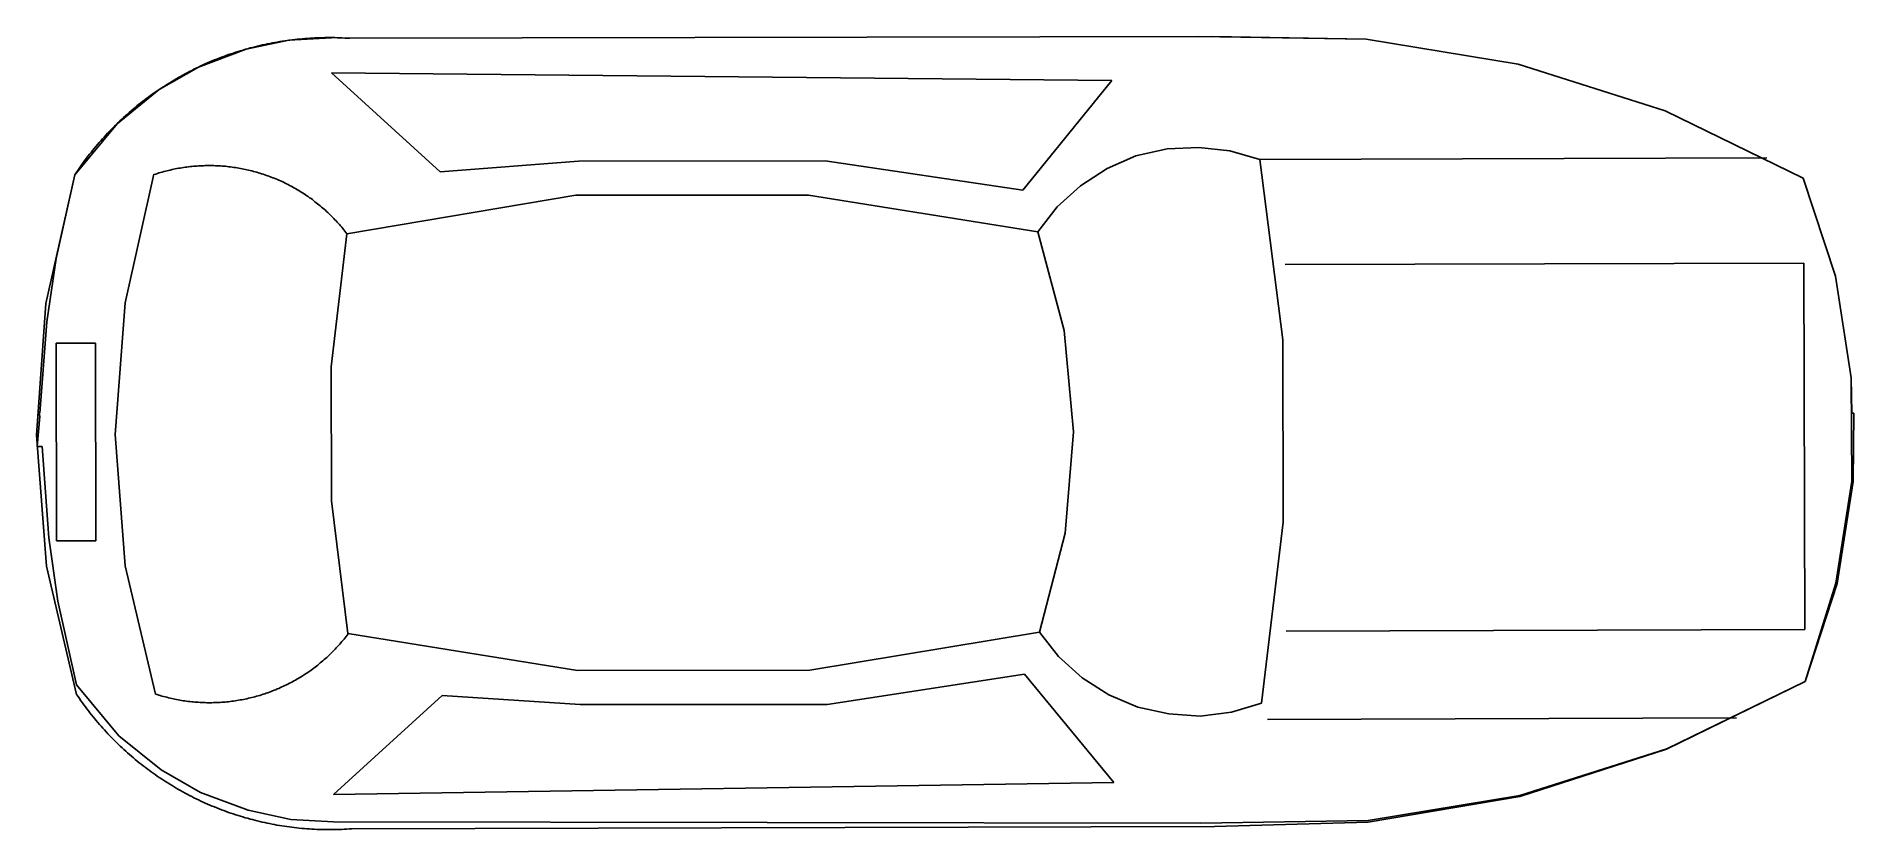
# Model space of a CAD drawing. Extents: x 834 to 1012, y 602 to 680.
import ezdxf

# ---------------------------------------------------------------- set-up
doc = ezdxf.new("R2010")
doc.units = 0
doc.layers.get('0').update_dxf_attribs({"linetype": 'CONTINUOUS'})

msp = doc.modelspace()

# ---------------------------------------------------------------- linework, layer by layer
at = {"color": 0}
for p, q in [((949.25, 679.58), (865.06, 679.39)), ((947.94, 679.58), (964.3, 679.3)), ((949.25, 679.58), (964.3, 679.3)), ((850.3, 676.58), (854.94, 678.32)), ((853.23, 677.8), (853, 677.71)), ((853.47, 677.88), (853.23, 677.8)), ((853.7, 677.95), (853.47, 677.88)), ((853.93, 678.03), (853.7, 677.95)), ((854.17, 678.1), (853.93, 678.03)), ((854.4, 678.18), (854.17, 678.1)), ((854.64, 678.25), (854.4, 678.18)), ((854.87, 678.32), (854.64, 678.25)), ((855.11, 678.38), (854.87, 678.32)), ((854.94, 678.32), (859.11, 679.21)), ((855.34, 678.45), (855.11, 678.38)), ((855.58, 678.51), (855.34, 678.45)), ((855.82, 678.57), (855.58, 678.51)), ((856.06, 678.63), (855.82, 678.57)), ((856.3, 678.69), (856.06, 678.63)), ((856.54, 678.74), (856.3, 678.69)), ((856.78, 678.79), (856.54, 678.74)), ((857.02, 678.84), (856.78, 678.79)), ((857.26, 678.89), (857.02, 678.84)), ((857.5, 678.94), (857.26, 678.89)), ((857.74, 678.98), (857.5, 678.94)), ((857.98, 679.03), (857.74, 678.98)), ((858.22, 679.07), (857.98, 679.03)), ((858.46, 679.11), (858.22, 679.07)), ((858.71, 679.14), (858.46, 679.11)), ((858.95, 679.18), (858.71, 679.14)), ((859.19, 679.21), (858.95, 679.18)), ((859.11, 679.21), (863.28, 679.44)), ((859.44, 679.24), (859.19, 679.21)), ((859.68, 679.27), (859.44, 679.24)), ((859.93, 679.3), (859.68, 679.27)), ((860.17, 679.32), (859.93, 679.3)), ((860.41, 679.34), (860.17, 679.32)), ((860.66, 679.37), (860.41, 679.34)), ((860.9, 679.38), (860.66, 679.37)), ((861.15, 679.4), (860.9, 679.38)), ((861.39, 679.42), (861.15, 679.4)), ((861.64, 679.43), (861.39, 679.42)), ((861.88, 679.44), (861.64, 679.43)), ((862.13, 679.45), (861.88, 679.44)), ((862.37, 679.45), (862.13, 679.45)), ((862.62, 679.46), (862.37, 679.45)), ((862.87, 679.46), (862.62, 679.46)), ((863.1, 679.46), (862.87, 679.46)), ((863.34, 679.46), (863.1, 679.46)), ((863.59, 679.46), (863.34, 679.46)), ((863.83, 679.45), (863.59, 679.46)), ((864.08, 679.44), (863.83, 679.45)), ((864.32, 679.43), (864.08, 679.44)), ((864.57, 679.42), (864.32, 679.43)), ((864.81, 679.41), (864.57, 679.42)), ((865.06, 679.39), (864.81, 679.41)), ((964.3, 679.3), (979.11, 676.86)), ((964.3, 679.3), (979.11, 676.86)), ((846.46, 674.38), (850.3, 676.58)), ((849.19, 676.03), (848.97, 675.92)), ((849.4, 676.15), (849.19, 676.03)), ((849.62, 676.26), (849.4, 676.15)), ((849.84, 676.37), (849.62, 676.26)), ((850.06, 676.48), (849.84, 676.37)), ((850.28, 676.58), (850.06, 676.48)), ((850.51, 676.69), (850.28, 676.58)), ((850.73, 676.79), (850.51, 676.69)), ((850.95, 676.89), (850.73, 676.79)), ((851.18, 676.99), (850.95, 676.89)), ((851.4, 677.09), (851.18, 676.99)), ((851.63, 677.18), (851.4, 677.09)), ((851.86, 677.28), (851.63, 677.18)), ((852.08, 677.37), (851.86, 677.28)), ((852.31, 677.46), (852.08, 677.37)), ((852.54, 677.54), (852.31, 677.46)), ((852.77, 677.63), (852.54, 677.54)), ((853, 677.71), (852.77, 677.63)), ((863.28, 676.02), (939.46, 675.27)), ((873.88, 666.36), (863.28, 676.02)), ((979.11, 676.86), (993.46, 672.32)), ((842.33, 671.05), (846.46, 674.38)), ((846.25, 674.26), (846.04, 674.12)), ((846.45, 674.4), (846.25, 674.26)), ((846.65, 674.53), (846.45, 674.4)), ((846.86, 674.67), (846.65, 674.53)), ((847.06, 674.8), (846.86, 674.67)), ((847.27, 674.93), (847.06, 674.8)), ((847.48, 675.06), (847.27, 674.93)), ((847.69, 675.19), (847.48, 675.06)), ((847.9, 675.31), (847.69, 675.19)), ((848.11, 675.44), (847.9, 675.31)), ((848.33, 675.56), (848.11, 675.44)), ((848.54, 675.68), (848.33, 675.56)), ((848.75, 675.8), (848.54, 675.68)), ((848.97, 675.92), (848.75, 675.8)), ((939.46, 675.27), (930.78, 664.58)), ((843.9, 672.48), (843.71, 672.32)), ((844.09, 672.64), (843.9, 672.48)), ((844.28, 672.79), (844.09, 672.64)), ((844.47, 672.95), (844.28, 672.79)), ((844.66, 673.1), (844.47, 672.95)), ((844.86, 673.25), (844.66, 673.1)), ((845.05, 673.4), (844.86, 673.25)), ((845.25, 673.55), (845.05, 673.4)), ((845.44, 673.69), (845.25, 673.55)), ((845.64, 673.84), (845.44, 673.69)), ((845.84, 673.98), (845.64, 673.84)), ((846.04, 674.12), (845.84, 673.98)), ((838.21, 666.08), (842.33, 671.05)), ((842.09, 670.82), (841.92, 670.65)), ((842.27, 670.99), (842.09, 670.82)), ((842.44, 671.16), (842.27, 670.99)), ((842.62, 671.33), (842.44, 671.16)), ((842.8, 671.5), (842.62, 671.33)), ((842.98, 671.67), (842.8, 671.5)), ((843.16, 671.83), (842.98, 671.67)), ((843.34, 672), (843.16, 671.83)), ((843.53, 672.16), (843.34, 672)), ((843.71, 672.32), (843.53, 672.16)), ((993.46, 672.32), (1006.96, 665.75)), ((993.46, 672.32), (1006.96, 665.75)), ((840.42, 669.02), (840.26, 668.83)), ((840.58, 669.21), (840.42, 669.02)), ((840.74, 669.39), (840.58, 669.21)), ((840.91, 669.58), (840.74, 669.39)), ((841.07, 669.76), (840.91, 669.58)), ((841.24, 669.94), (841.07, 669.76)), ((841.41, 670.12), (841.24, 669.94)), ((841.57, 670.3), (841.41, 670.12)), ((841.74, 670.47), (841.57, 670.3)), ((841.92, 670.65), (841.74, 670.47)), ((839.05, 667.29), (838.91, 667.09)), ((839.2, 667.49), (839.05, 667.29)), ((839.35, 667.68), (839.2, 667.49)), ((839.49, 667.88), (839.35, 667.68)), ((839.64, 668.07), (839.49, 667.88)), ((839.8, 668.26), (839.64, 668.07)), ((839.95, 668.46), (839.8, 668.26)), ((840.11, 668.65), (839.95, 668.46)), ((840.26, 668.83), (840.11, 668.65)), ((887.38, 667.39), (873.88, 666.36)), ((911.47, 667.44), (887.38, 667.39)), ((930.78, 664.58), (911.47, 667.44)), ((938.99, 666.69), (941.8, 667.91)), ((941.8, 667.91), (944.85, 668.61)), ((944.85, 668.61), (947.94, 668.75)), ((947.94, 668.75), (950.99, 668.42)), ((950.99, 668.42), (953.89, 667.58)), ((1003.39, 667.72), (953.89, 667.58)), ((953.89, 667.58), (956.14, 649.96)), ((835.39, 653.52), (838.21, 666.08)), ((836.38, 657.92), (838.21, 666.08)), ((838.35, 666.28), (838.21, 666.08)), ((838.21, 666.08), (838.21, 666.08)), ((838.49, 666.49), (838.35, 666.28)), ((838.62, 666.69), (838.49, 666.49)), ((838.77, 666.89), (838.62, 666.69)), ((838.91, 667.09), (838.77, 666.89)), ((843.13, 653.57), (845.94, 666.13)), ((845.94, 666.13), (845.94, 666.13)), ((846.11, 666.15), (845.95, 666.09)), ((846.27, 666.2), (846.11, 666.15)), ((846.42, 666.25), (846.27, 666.2)), ((846.58, 666.29), (846.42, 666.25)), ((846.74, 666.34), (846.58, 666.29)), ((846.9, 666.38), (846.74, 666.34)), ((847.06, 666.42), (846.9, 666.38)), ((847.22, 666.46), (847.06, 666.42)), ((847.37, 666.5), (847.22, 666.46)), ((847.53, 666.54), (847.37, 666.5)), ((847.7, 666.58), (847.53, 666.54)), ((847.86, 666.61), (847.7, 666.58)), ((848.02, 666.64), (847.86, 666.61)), ((848.18, 666.68), (848.02, 666.64)), ((848.34, 666.71), (848.18, 666.68)), ((848.5, 666.73), (848.34, 666.71)), ((848.66, 666.76), (848.5, 666.73)), ((848.83, 666.79), (848.66, 666.76)), ((848.99, 666.81), (848.83, 666.79)), ((849.15, 666.83), (848.99, 666.81)), ((849.31, 666.85), (849.15, 666.83)), ((849.48, 666.87), (849.31, 666.85)), ((849.64, 666.89), (849.48, 666.87)), ((849.8, 666.9), (849.64, 666.89)), ((849.97, 666.92), (849.8, 666.9)), ((850.13, 666.93), (849.97, 666.92)), ((850.3, 666.94), (850.13, 666.93)), ((850.46, 666.95), (850.3, 666.94)), ((850.62, 666.96), (850.46, 666.95)), ((850.79, 666.96), (850.62, 666.96)), ((850.95, 666.97), (850.79, 666.96)), ((851.12, 666.97), (850.95, 666.97)), ((851.28, 666.97), (851.12, 666.97)), ((851.44, 666.97), (851.28, 666.97)), ((851.6, 666.97), (851.44, 666.97)), ((851.77, 666.97), (851.6, 666.97)), ((851.93, 666.96), (851.77, 666.97)), ((852.09, 666.95), (851.93, 666.96)), ((852.26, 666.95), (852.09, 666.95)), ((852.42, 666.94), (852.26, 666.95)), ((852.59, 666.93), (852.42, 666.94)), ((852.75, 666.91), (852.59, 666.93)), ((852.91, 666.9), (852.75, 666.91)), ((853.08, 666.88), (852.91, 666.9)), ((853.24, 666.86), (853.08, 666.88)), ((853.4, 666.84), (853.24, 666.86)), ((853.57, 666.82), (853.4, 666.84)), ((853.73, 666.8), (853.57, 666.82)), ((853.89, 666.78), (853.73, 666.8)), ((854.05, 666.75), (853.89, 666.78)), ((854.22, 666.72), (854.05, 666.75)), ((854.38, 666.7), (854.22, 666.72)), ((854.54, 666.67), (854.38, 666.7)), ((854.7, 666.63), (854.54, 666.67)), ((854.86, 666.6), (854.7, 666.63)), ((855.02, 666.56), (854.86, 666.6)), ((855.18, 666.53), (855.02, 666.56)), ((855.34, 666.49), (855.18, 666.53)), ((855.5, 666.45), (855.34, 666.49)), ((855.66, 666.41), (855.5, 666.45)), ((855.82, 666.37), (855.66, 666.41)), ((855.98, 666.32), (855.82, 666.37)), ((856.13, 666.28), (855.98, 666.32)), ((856.29, 666.23), (856.13, 666.28)), ((856.45, 666.18), (856.29, 666.23)), ((856.6, 666.13), (856.45, 666.18)), ((856.76, 666.08), (856.6, 666.13)), ((856.92, 666.02), (856.76, 666.08)), ((857.07, 665.97), (856.92, 666.02)), ((857.23, 665.91), (857.07, 665.97)), ((857.38, 665.85), (857.23, 665.91)), ((857.53, 665.79), (857.38, 665.85)), ((857.68, 665.73), (857.53, 665.79)), ((857.84, 665.67), (857.68, 665.73)), ((857.99, 665.61), (857.84, 665.67)), ((858.14, 665.54), (857.99, 665.61)), ((858.29, 665.48), (858.14, 665.54)), ((858.44, 665.41), (858.29, 665.48)), ((858.59, 665.34), (858.44, 665.41)), ((858.74, 665.27), (858.59, 665.34)), ((936.41, 665), (938.99, 666.69)), ((1006.96, 665.75), (1010.1, 656.19)), ((1006.96, 665.75), (1010.1, 656.19)), ((858.88, 665.19), (858.74, 665.27)), ((859.03, 665.12), (858.88, 665.19)), ((859.18, 665.04), (859.03, 665.12)), ((859.32, 664.97), (859.18, 665.04)), ((859.46, 664.89), (859.32, 664.97)), ((859.61, 664.81), (859.46, 664.89)), ((859.75, 664.73), (859.61, 664.81)), ((859.89, 664.65), (859.75, 664.73)), ((860.03, 664.56), (859.89, 664.65)), ((860.18, 664.48), (860.03, 664.56)), ((860.31, 664.39), (860.18, 664.48)), ((860.45, 664.3), (860.31, 664.39)), ((860.59, 664.21), (860.45, 664.3)), ((860.73, 664.12), (860.59, 664.21)), ((860.86, 664.03), (860.73, 664.12)), ((861, 663.94), (860.86, 664.03)), ((861.13, 663.84), (861, 663.94)), ((861.27, 663.75), (861.13, 663.84)), ((861.4, 663.65), (861.27, 663.75)), ((861.53, 663.55), (861.4, 663.65)), ((864.78, 660.32), (887.14, 664.07)), ((887.14, 664.07), (909.83, 664.07)), ((909.83, 664.07), (932.24, 660.5)), ((934.11, 662.94), (936.41, 665)), ((861.66, 663.45), (861.53, 663.55)), ((861.79, 663.35), (861.66, 663.45)), ((861.92, 663.25), (861.79, 663.35)), ((862.05, 663.15), (861.92, 663.25)), ((862.18, 663.04), (862.05, 663.15)), ((862.3, 662.93), (862.18, 663.04)), ((862.43, 662.83), (862.3, 662.93)), ((862.55, 662.72), (862.43, 662.83)), ((862.67, 662.61), (862.55, 662.72)), ((862.79, 662.5), (862.67, 662.61)), ((862.91, 662.39), (862.79, 662.5)), ((863.03, 662.27), (862.91, 662.39)), ((863.15, 662.16), (863.03, 662.27)), ((863.27, 662.04), (863.15, 662.16)), ((863.38, 661.93), (863.27, 662.04)), ((863.5, 661.81), (863.38, 661.93)), ((863.61, 661.69), (863.5, 661.81)), ((932.24, 660.5), (934.11, 662.94)), ((863.24, 647.33), (864.78, 660.32)), ((863.72, 661.57), (863.61, 661.69)), ((863.84, 661.45), (863.72, 661.57)), ((863.95, 661.33), (863.84, 661.45)), ((864.05, 661.21), (863.95, 661.33)), ((864.16, 661.08), (864.05, 661.21)), ((864.27, 660.96), (864.16, 661.08)), ((864.37, 660.83), (864.27, 660.96)), ((864.48, 660.7), (864.37, 660.83)), ((864.58, 660.58), (864.48, 660.7)), ((864.68, 660.45), (864.58, 660.58)), ((864.78, 660.32), (864.68, 660.45)), ((932.24, 660.5), (934.81, 650.89)), ((932.24, 660.5), (932.24, 660.5)), ((835.49, 651.74), (836.38, 657.92)), ((956.38, 657.32), (1007, 657.46)), ((1007, 657.46), (1007.1, 621.69)), ((1010.1, 656.19), (1011.64, 646.25)), ((1010.1, 656.19), (1011.64, 646.25)), ((834.46, 640.67), (835.39, 653.52)), ((842.14, 640.72), (843.13, 653.57)), ((834.78, 642.83), (835.49, 651.74)), ((836.38, 649.63), (840.22, 649.63)), ((836.42, 630.36), (836.38, 649.63)), ((840.22, 649.63), (840.27, 630.36)), ((934.81, 650.89), (935.71, 641)), ((956.14, 649.96), (956.19, 632.19)), ((863.28, 634.25), (863.24, 647.33)), ((1011.64, 646.25), (1011.69, 636.17)), ((1011.64, 646.25), (1011.69, 642.83)), ((834.55, 639.55), (834.78, 642.5)), ((834.74, 642.83), (834.78, 642.83)), ((834.78, 642.5), (834.74, 642.83)), ((1011.69, 642.83), (1011.88, 642.83)), ((1011.88, 642.83), (1011.83, 636.13)), ((835.44, 627.88), (834.46, 640.67)), ((843.13, 627.92), (842.14, 640.72)), ((935.71, 641), (934.91, 631.11)), ((835.02, 639.55), (834.55, 639.55)), ((835.67, 630.64), (835.02, 639.55)), ((1011.69, 636.17), (1010.14, 626.24)), ((1011.83, 636.13), (1010.28, 626.19)), ((864.88, 621.32), (863.28, 634.25)), ((956.19, 632.19), (954.08, 614.52)), ((836.56, 624.46), (835.67, 630.64)), ((840.27, 630.36), (836.42, 630.36)), ((934.91, 631.11), (932.38, 621.46)), ((838.39, 615.36), (835.44, 627.88)), ((846.08, 615.41), (843.13, 627.92)), ((1010.14, 626.24), (1007.14, 616.63)), ((1010.28, 626.19), (1007.14, 616.63)), ((838.39, 616.3), (836.56, 624.46)), ((864.61, 620.9), (864.71, 621.03)), ((864.71, 621.03), (864.81, 621.16)), ((864.81, 621.16), (864.91, 621.29)), ((887.28, 617.71), (864.88, 621.32)), ((864.88, 621.32), (864.88, 621.32)), ((864.91, 621.29), (864.91, 621.29)), ((932.38, 621.46), (909.97, 617.75)), ((934.25, 619.07), (932.38, 621.46)), ((1007.1, 621.69), (956.47, 621.55)), ((862.93, 619.1), (863.05, 619.21)), ((863.05, 619.21), (863.16, 619.32)), ((863.16, 619.32), (863.28, 619.44)), ((863.28, 619.44), (863.4, 619.55)), ((863.4, 619.55), (863.51, 619.67)), ((863.51, 619.67), (863.63, 619.79)), ((863.63, 619.79), (863.74, 619.91)), ((863.74, 619.91), (863.85, 620.03)), ((863.85, 620.03), (863.97, 620.15)), ((863.97, 620.15), (864.08, 620.27)), ((864.08, 620.27), (864.18, 620.4)), ((864.18, 620.4), (864.29, 620.52)), ((864.29, 620.52), (864.4, 620.65)), ((864.4, 620.65), (864.5, 620.77)), ((864.5, 620.77), (864.61, 620.9)), ((860.73, 617.37), (860.87, 617.46)), ((860.87, 617.46), (861, 617.55)), ((861, 617.55), (861.14, 617.65)), ((861.14, 617.65), (861.27, 617.74)), ((861.27, 617.74), (861.4, 617.84)), ((861.4, 617.84), (861.54, 617.94)), ((861.54, 617.94), (861.67, 618.04)), ((861.67, 618.04), (861.8, 618.14)), ((861.8, 618.14), (861.93, 618.24)), ((861.93, 618.24), (862.06, 618.34)), ((862.06, 618.34), (862.18, 618.45)), ((862.18, 618.45), (862.31, 618.55)), ((862.31, 618.55), (862.44, 618.66)), ((862.44, 618.66), (862.56, 618.77)), ((862.56, 618.77), (862.68, 618.87)), ((862.68, 618.87), (862.8, 618.98)), ((862.8, 618.98), (862.93, 619.1)), ((909.97, 617.75), (887.28, 617.71)), ((936.55, 617), (934.25, 619.07)), ((842.52, 611.33), (838.39, 616.3)), ((857.37, 615.65), (857.52, 615.71)), ((857.52, 615.71), (857.67, 615.77)), ((857.67, 615.77), (857.83, 615.83)), ((857.83, 615.83), (857.98, 615.9)), ((857.98, 615.9), (858.13, 615.96)), ((858.13, 615.96), (858.28, 616.03)), ((858.28, 616.03), (858.43, 616.1)), ((858.43, 616.1), (858.58, 616.16)), ((858.58, 616.16), (858.73, 616.24)), ((858.73, 616.24), (858.88, 616.31)), ((858.88, 616.31), (859.02, 616.38)), ((859.02, 616.38), (859.17, 616.46)), ((859.17, 616.46), (859.32, 616.53)), ((859.32, 616.53), (859.46, 616.61)), ((859.46, 616.61), (859.6, 616.69)), ((859.6, 616.69), (859.75, 616.77)), ((859.75, 616.77), (859.89, 616.85)), ((859.89, 616.85), (860.03, 616.93)), ((860.03, 616.93), (860.17, 617.02)), ((860.17, 617.02), (860.31, 617.1)), ((860.31, 617.1), (860.45, 617.19)), ((860.45, 617.19), (860.59, 617.28)), ((860.59, 617.28), (860.73, 617.37)), ((930.92, 617.33), (911.66, 614.38)), ((939.64, 606.78), (930.92, 617.33)), ((939.17, 615.32), (936.55, 617)), ((1007.14, 616.63), (993.6, 610.02)), ((1007.14, 616.63), (993.64, 610.07)), ((1007.14, 616.63), (1007.14, 616.63)), ((838.39, 615.36), (838.53, 615.16)), ((838.53, 615.16), (838.67, 614.96)), ((838.67, 614.96), (838.81, 614.75)), ((838.81, 614.75), (838.95, 614.56)), ((838.95, 614.56), (839.1, 614.36)), ((839.1, 614.36), (839.24, 614.16)), ((839.24, 614.16), (839.39, 613.97)), ((839.39, 613.97), (839.54, 613.77)), ((846.08, 615.41), (846.24, 615.36)), ((846.24, 615.36), (846.4, 615.31)), ((846.4, 615.31), (846.55, 615.26)), ((846.55, 615.26), (846.71, 615.21)), ((846.71, 615.21), (846.87, 615.17)), ((846.87, 615.17), (847.03, 615.13)), ((847.03, 615.13), (847.19, 615.09)), ((847.19, 615.09), (847.35, 615.05)), ((847.35, 615.05), (847.51, 615.01)), ((847.51, 615.01), (847.67, 614.97)), ((847.67, 614.97), (847.83, 614.94)), ((847.83, 614.94), (847.99, 614.9)), ((847.99, 614.9), (848.15, 614.87)), ((848.15, 614.87), (848.31, 614.84)), ((848.31, 614.84), (848.48, 614.81)), ((848.48, 614.81), (848.64, 614.78)), ((848.64, 614.78), (848.8, 614.76)), ((848.8, 614.76), (848.96, 614.73)), ((848.96, 614.73), (849.13, 614.71)), ((849.13, 614.71), (849.29, 614.69)), ((849.29, 614.69), (849.45, 614.67)), ((849.45, 614.67), (849.62, 614.65)), ((849.62, 614.65), (849.78, 614.64)), ((849.78, 614.64), (849.94, 614.62)), ((849.94, 614.62), (850.11, 614.61)), ((850.11, 614.61), (850.27, 614.6)), ((850.27, 614.6), (850.44, 614.59)), ((850.44, 614.59), (850.6, 614.58)), ((850.6, 614.58), (850.76, 614.57)), ((850.76, 614.57), (850.93, 614.57)), ((850.93, 614.57), (851.09, 614.56)), ((851.09, 614.56), (851.26, 614.56)), ((851.26, 614.56), (851.41, 614.56)), ((851.41, 614.56), (851.58, 614.56)), ((851.58, 614.56), (851.74, 614.57)), ((851.74, 614.57), (851.91, 614.57)), ((851.91, 614.57), (852.07, 614.58)), ((852.07, 614.58), (852.24, 614.58)), ((852.24, 614.58), (852.4, 614.59)), ((852.4, 614.59), (852.56, 614.6)), ((852.56, 614.6), (852.73, 614.62)), ((852.73, 614.62), (852.89, 614.63)), ((852.89, 614.63), (853.06, 614.64)), ((853.06, 614.64), (853.22, 614.66)), ((853.22, 614.66), (853.38, 614.68)), ((853.38, 614.68), (853.55, 614.7)), ((853.55, 614.7), (853.71, 614.72)), ((853.71, 614.72), (853.87, 614.75)), ((853.87, 614.75), (854.03, 614.77)), ((854.03, 614.77), (854.2, 614.8)), ((854.2, 614.8), (854.36, 614.83)), ((854.36, 614.83), (854.52, 614.85)), ((854.52, 614.85), (854.68, 614.89)), ((854.68, 614.89), (854.84, 614.92)), ((854.84, 614.92), (855, 614.95)), ((855, 614.95), (855.16, 614.99)), ((855.16, 614.99), (855.32, 615.03)), ((855.32, 615.03), (855.48, 615.07)), ((855.48, 615.07), (855.64, 615.11)), ((855.64, 615.11), (855.8, 615.15)), ((855.8, 615.15), (855.96, 615.19)), ((855.96, 615.19), (856.12, 615.24)), ((856.12, 615.24), (856.28, 615.28)), ((856.28, 615.28), (856.43, 615.33)), ((856.43, 615.33), (856.59, 615.38)), ((856.59, 615.38), (856.75, 615.43)), ((856.75, 615.43), (856.9, 615.49)), ((856.9, 615.49), (857.06, 615.54)), ((857.06, 615.54), (857.21, 615.6)), ((857.21, 615.6), (857.37, 615.65)), ((874.06, 615.27), (863.47, 605.61)), ((887.56, 614.38), (874.06, 615.27)), ((911.66, 614.38), (887.56, 614.38)), ((941.99, 614.14), (939.17, 615.32)), ((945.03, 613.49), (941.99, 614.14)), ((954.08, 614.52), (951.13, 613.63)), ((954.08, 614.52), (954.08, 614.52)), ((839.54, 613.77), (839.69, 613.58)), ((839.69, 613.58), (839.84, 613.39)), ((839.84, 613.39), (839.99, 613.19)), ((839.99, 613.19), (840.15, 613)), ((840.15, 613), (840.3, 612.82)), ((840.3, 612.82), (840.46, 612.63)), ((840.46, 612.63), (840.62, 612.44)), ((840.62, 612.44), (840.78, 612.26)), ((840.78, 612.26), (840.94, 612.08)), ((948.08, 613.25), (945.03, 613.49)), ((951.13, 613.63), (948.08, 613.25)), ((1000.44, 613.07), (954.64, 612.92)), ((840.94, 612.08), (841.11, 611.9)), ((841.11, 611.9), (841.27, 611.71)), ((841.27, 611.71), (841.44, 611.54)), ((841.44, 611.54), (841.61, 611.36)), ((841.61, 611.36), (841.78, 611.18)), ((841.78, 611.18), (841.95, 611.01)), ((841.95, 611.01), (842.12, 610.83)), ((842.12, 610.83), (842.3, 610.66)), ((842.3, 610.66), (842.47, 610.49)), ((842.47, 610.49), (842.65, 610.32)), ((846.64, 608), (842.52, 611.33)), ((842.65, 610.32), (842.83, 610.15)), ((842.83, 610.15), (843.01, 609.99)), ((843.01, 609.99), (843.19, 609.82)), ((843.19, 609.82), (843.37, 609.66)), ((843.37, 609.66), (843.55, 609.5)), ((843.55, 609.5), (843.74, 609.34)), ((843.74, 609.34), (843.93, 609.18)), ((843.93, 609.18), (844.11, 609.02)), ((844.11, 609.02), (844.3, 608.87)), ((844.3, 608.87), (844.49, 608.71)), ((844.49, 608.71), (844.68, 608.56)), ((844.68, 608.56), (844.88, 608.41)), ((993.64, 610.07), (979.3, 605.52)), ((993.6, 610.02), (979.3, 605.42)), ((844.88, 608.41), (845.07, 608.26)), ((845.07, 608.26), (845.27, 608.12)), ((845.27, 608.12), (845.46, 607.97)), ((845.46, 607.97), (845.66, 607.82)), ((845.66, 607.82), (845.86, 607.68)), ((845.86, 607.68), (846.06, 607.54)), ((846.06, 607.54), (846.26, 607.4)), ((846.26, 607.4), (846.46, 607.26)), ((846.46, 607.26), (846.67, 607.13)), ((850.49, 605.8), (846.64, 608)), ((846.67, 607.13), (846.87, 606.99)), ((846.87, 606.99), (847.08, 606.86)), ((847.08, 606.86), (847.28, 606.73)), ((863.47, 605.61), (939.64, 606.78)), ((847.28, 606.73), (847.49, 606.6)), ((847.49, 606.6), (847.7, 606.47)), ((847.7, 606.47), (847.91, 606.35)), ((847.91, 606.35), (848.12, 606.22)), ((848.12, 606.22), (848.33, 606.1)), ((848.33, 606.1), (848.54, 605.98)), ((848.54, 605.98), (848.76, 605.86)), ((848.76, 605.86), (848.97, 605.74)), ((848.97, 605.74), (849.19, 605.63)), ((849.19, 605.63), (849.41, 605.51)), ((849.41, 605.51), (849.62, 605.4)), ((849.62, 605.4), (849.84, 605.29)), ((849.84, 605.29), (850.06, 605.19)), ((850.06, 605.19), (850.28, 605.08)), ((850.28, 605.08), (850.5, 604.97)), ((855.13, 604.07), (850.49, 605.8)), ((979.3, 605.52), (964.49, 603.08)), ((979.3, 605.42), (964.49, 602.89)), ((850.5, 604.97), (850.73, 604.87)), ((850.73, 604.87), (850.95, 604.77)), ((850.95, 604.77), (851.17, 604.67)), ((851.17, 604.67), (851.4, 604.57)), ((851.4, 604.57), (851.62, 604.48)), ((851.62, 604.48), (851.85, 604.39)), ((851.85, 604.39), (852.08, 604.29)), ((852.08, 604.29), (852.3, 604.2)), ((852.3, 604.2), (852.53, 604.12)), ((852.53, 604.12), (852.76, 604.03)), ((852.76, 604.03), (852.99, 603.95)), ((852.99, 603.95), (853.22, 603.86)), ((853.22, 603.86), (853.45, 603.78)), ((853.45, 603.78), (853.68, 603.71)), ((853.68, 603.71), (853.92, 603.63)), ((853.92, 603.63), (854.15, 603.55)), ((854.15, 603.55), (854.38, 603.48)), ((854.38, 603.48), (854.62, 603.41)), ((854.62, 603.41), (854.85, 603.34)), ((854.85, 603.34), (855.09, 603.28)), ((855.09, 603.28), (855.32, 603.21)), ((859.3, 603.17), (855.13, 604.07)), ((855.32, 603.21), (855.56, 603.15)), ((855.56, 603.15), (855.8, 603.09)), ((855.8, 603.09), (856.03, 603.03)), ((856.03, 603.03), (856.27, 602.97)), ((856.27, 602.97), (856.51, 602.91)), ((856.51, 602.91), (856.75, 602.86)), ((856.75, 602.86), (856.99, 602.81)), ((856.99, 602.81), (857.23, 602.76)), ((857.23, 602.76), (857.47, 602.71)), ((857.47, 602.71), (857.71, 602.67)), ((857.71, 602.67), (857.95, 602.62)), ((857.95, 602.62), (858.19, 602.58)), ((858.19, 602.58), (858.43, 602.54)), ((858.43, 602.54), (858.67, 602.51)), ((858.67, 602.51), (858.92, 602.47)), ((858.92, 602.47), (859.16, 602.44)), ((859.16, 602.44), (859.4, 602.41)), ((863.47, 602.94), (859.3, 603.17)), ((859.4, 602.41), (859.64, 602.38)), ((859.64, 602.38), (859.89, 602.35)), ((859.89, 602.35), (860.13, 602.32)), ((860.13, 602.32), (860.37, 602.3)), ((860.37, 602.3), (860.62, 602.28)), ((860.62, 602.28), (860.86, 602.26)), ((860.86, 602.26), (861.11, 602.24)), ((861.11, 602.24), (861.35, 602.23)), ((861.35, 602.23), (861.59, 602.21)), ((861.59, 602.21), (861.84, 602.2)), ((861.84, 602.2), (862.08, 602.19)), ((862.08, 602.19), (862.33, 602.19)), ((862.33, 602.19), (862.57, 602.18)), ((862.57, 602.18), (862.82, 602.18)), ((862.82, 602.18), (863.06, 602.18)), ((863.06, 602.18), (863.29, 602.18)), ((863.29, 602.18), (863.54, 602.18)), ((948.13, 602.8), (863.47, 602.94)), ((863.54, 602.18), (863.78, 602.18)), ((863.78, 602.18), (864.03, 602.19)), ((864.03, 602.19), (864.27, 602.2)), ((864.27, 602.2), (864.51, 602.21)), ((864.51, 602.21), (864.76, 602.22)), ((864.76, 602.22), (865, 602.24)), ((865, 602.24), (865.25, 602.25)), ((949.49, 602.47), (865.25, 602.24)), ((964.49, 603.08), (948.13, 602.8)), ((964.49, 602.89), (949.49, 602.47))]:
    msp.add_line(p, q, dxfattribs=at)

doc.saveas('drawing.dxf')
